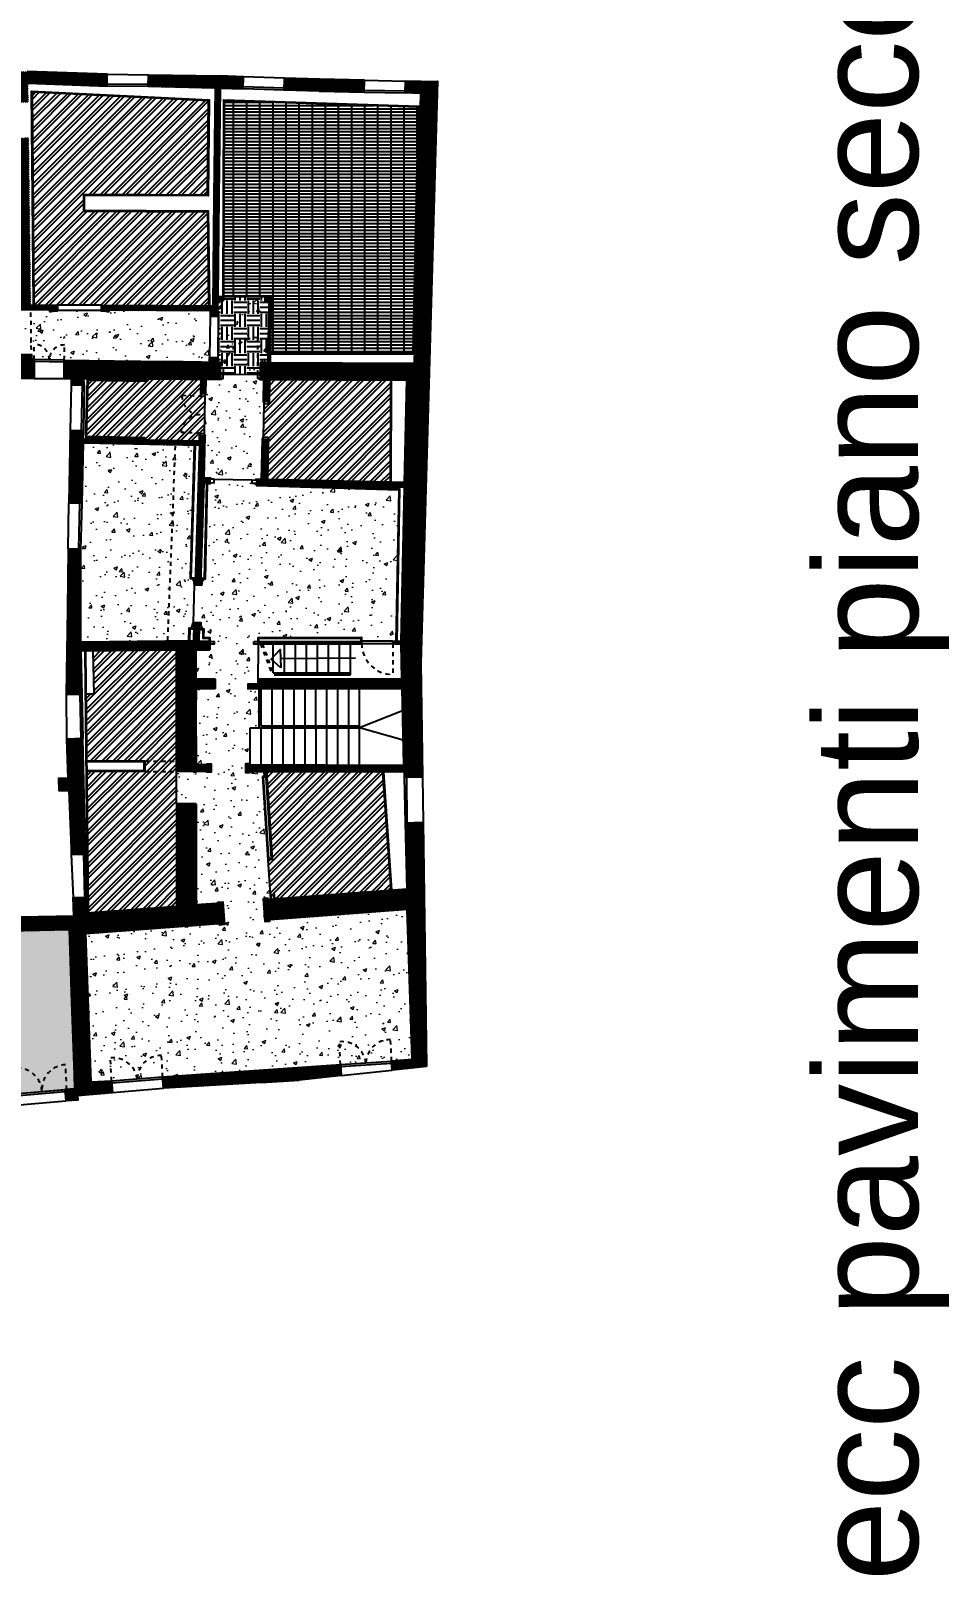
# Model space of a CAD drawing. Header units: millimetres. Extents: x -69 to 235, y 2 to 992.
# Drawn here: x 181.15 to 203.37, y 391.08 to 428.44 of the extents above; entities that cross this region are included whole.
import ezdxf

# ---------------------------------------------------------------- set-up
doc = ezdxf.new("R2010")
doc.units = ezdxf.units.MM
doc.header["$LTSCALE"] = 0.01
doc.linetypes.add('HIDDEN2', pattern=[4.7625, 3.175, -1.5875])
for name, color, linetype in [('ob_A_CONTROPARETI', 10, 'Continuous'), ('ob_A_linea_proiezione', 251, 'HIDDEN2'), ('ob_A_linea_v2', 251, 'Continuous'), ('ob_A_muro', 1, 'Continuous'), ('ob_A_muro_r', 252, 'Continuous'), ('ob_A_pav moquette', 252, 'Continuous'), ('ob_A_serramento_vetro', 253, 'Continuous'), ('ob_cornici corrette', 3, 'Continuous'), ('ob_grafica rossa', 12, 'Continuous'), ('ob_retino chiaro', 254, 'Continuous'), ('ob_serramento_s', 3, 'Continuous')]:
    doc.layers.add(name, color=color, linetype=linetype)
doc.layers.add('ob_A_pav terrazzo', color=252, linetype='Continuous', lineweight=13)
doc.styles.add('Testo L', font='arial.ttf', dxfattribs={"height": 2.5})
pattern_1 = [(45, (0, -80), (-0.0224506403, 0.0224506403), [])]

# ---------------------------------------------------------------- blocks, each defined once
blk = doc.blocks.new('A$C547E13D4')
at = {"layer": 'ob_cornici corrette'}
for points in [[(-0.192, 0), (-0.192, -0.04), (-0.156, -0.04), (-0.156, -0.037), (-0.06, -0.021), (-0.01, -0.021), (-0.01, -0.018), (0, -0.018), (0, 0)], [(0, 0), (-0.192, 0)]]:
    blk.add_lwpolyline(points, dxfattribs=at)
blk = doc.blocks.new('A$C670F466C')
at = {"layer": 'ob_cornici corrette'}
blk.add_lwpolyline([(-0.14, 0), (0, 0), (0, 0.02), (-0.02, 0.02), (-0.02, 0.06), (-0.12, 0.06), (-0.12, 0.02), (-0.14, 0.02), (-0.14, 0)], dxfattribs=at)

msp = doc.modelspace()

# ---------------------------------------------------------------- hatches: boundary and pattern name
at = {"layer": 'ob_A_muro_r'}
h = msp.add_hatch(dxfattribs=at)
h.set_pattern_fill('ANSI31', color=256, scale=0.01)
h.set_pattern_definition(pattern_1)
h.paths.add_polyline_path([(171.2753, 427.5144), (170.7573, 427.5148), (170.7663, 427.0635), (170.8832, 427.0671), (170.8872, 426.7036), (170.8904, 426.4177), (171.2284, 426.4214), (171.2211, 427.0812), (171.2732, 427.0804)])
h.paths.add_polyline_path([(174.3908, 427.5021), (173.5049, 427.4951), (172.2019, 427.5057), (172.1998, 427.0652), (172.5377, 427.0598), (172.5385, 427.0101), (174.0632, 426.9996), (174.0623, 427.0492), (174.3906, 427.0522)])
h.paths.add_polyline_path([(175.7267, 427.5119), (175.3427, 427.5171), (175.3344, 427.0373), (175.3827, 427.0375), (175.3625, 426.4286), (175.2767, 424.4759), (175.2482, 421.482), (175.2389, 420.4153), (173.8125, 420.4097), (173.8139, 420.0523), (174.0189, 420.0531), (175.1266, 420.0574), (175.1471, 419.8459), (175.5503, 419.8472), (175.5499, 420.0586), (175.6025, 420.0584), (175.6046, 420.5766), (175.5467, 420.5775), (175.5969, 424.3439), (175.6183, 425.1462), (175.6597, 427.0619), (175.7206, 427.0585)])
h.paths.add_polyline_path([(171.2534, 424.139), (171.2428, 425.1042), (170.9048, 425.1006), (170.9095, 424.6775), (170.9219, 423.5433), (170.9565, 420.399), (170.7816, 420.3979), (170.783, 420.0405), (172.6521, 420.0478), (172.6507, 420.4052), (171.2945, 420.3999), (171.2848, 421.2833)])
h.paths.add_polyline_path([(179.5362, 427.4734), (178.509, 427.4782), (178.509, 427.7953), (177.6101, 427.7953), (177.6082, 427.49), (176.6708, 427.4991), (176.6679, 427.0445), (179.5422, 427.0291)])
h.paths.add_polyline_path([(177.7082, 427.4894), (177.7095, 427.6953), (178.409, 427.6953), (178.409, 427.4803)], flags=16)
h.paths.add_polyline_path([(182.9954, 427.3972), (181.064, 427.4627), (180.4808, 427.4668), (180.4895, 427.0398), (180.5889, 427.0409), (180.5928, 426.7147), (181.0881, 426.7206), (181.0827, 427.1765), (182.9915, 427.1071)])
h.paths.add_polyline_path([(181.1143, 424.5163), (181.0983, 425.861), (180.603, 425.8551), (180.651, 421.8159), (176.9051, 421.8353), (176.9044, 421.7153), (181.1728, 421.6932), (181.7921, 421.69), (181.7927, 421.81), (181.1464, 421.8133)])
h = msp.add_hatch(dxfattribs=at)
h.set_pattern_fill('ANSI31', color=256, scale=0.01)
h.set_pattern_definition(pattern_1)
h.paths.add_polyline_path([(169.8075, 427.4993), (169.6076, 427.4959), (168.4332, 427.4805), (168.4367, 427.0777), (168.4771, 427.0777), (168.4771, 427.0285), (169.6076, 427.0449), (169.8113, 427.0485)])
h.paths.add_polyline_path([(179.1587, 420.4924), (179.1587, 420.5065), (179.1591, 420.5226), (176.8542, 420.5578), (176.6539, 420.5607), (176.6542, 420.5422), (176.6496, 420.054), (177.7485, 420.0504), (179.1526, 420.0436)])
h.paths.add_polyline_path([(181.2267, 420.4912), (181.1621, 420.4921), (181.1607, 420.6119), (180.6652, 420.6194), (180.6667, 420.4997), (180.6132, 420.5005), (180.6127, 420.0375), (181.2262, 420.0358)])
h.paths.add_polyline_path([(185.7398, 420.4226), (184.3811, 420.4432), (181.9569, 420.4801), (181.9563, 420.4383), (181.9563, 420.3846), (181.9561, 420.0327), (182.1248, 420.032), (182.1218, 419.8773), (182.4365, 419.8767), (182.4329, 420.0299), (182.7016, 420.0288), (183.9115, 420.0237), (184.8949, 420.0196), (185.2595, 420.0181), (185.2525, 419.672), (185.3822, 419.6694), (185.3892, 420.0176), (185.7381, 420.0161)])
h.paths.add_polyline_path([(185.6685, 421.9235), (185.8168, 421.9226), (185.8183, 422.021), (185.6738, 422.0234), (185.699, 424.4305), (185.7266, 427.0557), (186.2838, 427.0397), (186.2936, 427.3336), (185.7112, 427.3531), (183.9904, 427.3809), (183.9886, 427.0957), (185.6066, 427.0589), (185.5791, 424.4359), (185.5514, 421.7905), (182.8454, 421.8045), (182.8454, 421.6845), (185.5007, 421.6707), (185.4995, 421.5549), (185.6623, 421.5532)])
h = msp.add_hatch(dxfattribs=at)
h.set_pattern_fill('ANSI31', color=256, scale=0.01)
h.set_pattern_definition(pattern_1)
h.paths.add_polyline_path([(190.9848, 427.2267), (190.5902, 427.218), (190.2179, 427.2262), (190.2084, 426.941), (190.5839, 426.9327), (190.4295, 420.403), (186.9349, 420.4176), (186.9599, 422.0031), (186.8182, 422.0054), (186.8166, 421.9069), (186.9078, 421.9055), (186.8842, 420.4178), (186.6999, 420.4185), (186.6982, 420.0121), (186.781, 420.0118), (186.7705, 419.4901), (186.9205, 419.4871), (186.931, 420.0111), (190.2386, 419.9977), (190.1848, 417.5198), (186.8819, 417.5889), (186.9018, 418.5573), (186.7518, 418.5603), (186.732, 417.5942), (186.6146, 417.5967), (186.6116, 417.4722), (190.1821, 417.3952), (190.1015, 413.6784), (189.95, 413.6781), (189.95, 413.6127), (190.1084, 413.6129), (190.1288, 412.7702), (186.6444, 412.7691), (186.644, 412.6426), (186.3999, 412.6426), (186.3999, 412.5287), (190.1311, 412.5329), (190.176, 410.683), (186.3549, 410.6938), (186.3544, 410.5203), (190.1803, 410.5093), (190.1832, 410.387), (190.6252, 410.3948), (190.5866, 413.1501)])
h = msp.add_hatch(dxfattribs=at)
h.set_pattern_fill('ANSI31', color=256, scale=0.01)
h.set_pattern_definition(pattern_1)
h.paths.add_polyline_path([(189.2218, 427.2482), (188.1323, 427.2723), (187.2894, 427.3004), (187.2798, 427.0113), (188.1248, 426.987), (189.2122, 426.9627)])
h = msp.add_hatch(dxfattribs=at)
h.set_pattern_fill('ANSI32', color=256, scale=0.02)
h.paths.add_polyline_path([(185.4213, 424.069), (182.4193, 424.0829), (182.4204, 424.4829), (185.4162, 424.4698), (185.4402, 426.7562), (181.1833, 426.9653), (181.229, 421.8129), (181.7927, 421.81), (182.8454, 421.8045), (185.45, 421.791)])
h.paths.add_polyline_path([(180.4257, 424.1045), (177.4246, 424.1226), (177.4264, 424.5226), (180.4323, 424.5044), (180.4728, 426.9562), (175.7554, 426.9243), (175.6966, 421.8872), (175.7284, 421.8706), (175.7651, 421.8704), (175.7651, 421.8631), (175.7861, 421.863), (175.786, 421.8411), (175.888, 421.8406), (176.758, 421.8406), (176.758, 421.8361), (176.86, 421.8356), (176.8601, 421.8574), (176.8811, 421.8573), (176.8811, 421.8646), (176.9178, 421.8644), (176.9768, 421.8946), (176.9768, 421.9018), (177.002, 421.9017), (180.3894, 421.9024)])
h = msp.add_hatch(dxfattribs=at)
h.set_pattern_fill('EARTH', color=256, scale=0.05)
h.paths.add_polyline_path([(186.9078, 421.9055), (186.8166, 421.9069), (186.8182, 422.0054), (185.8183, 422.0214), (185.8168, 421.9226), (185.6728, 421.925), (185.67, 421.6583), (185.685, 421.6582), (185.6837, 421.538), (185.6733, 420.5433), (185.672, 420.4236), (185.7398, 420.4226), (185.7387, 420.1561), (185.7587, 420.156), (185.7586, 420.136), (185.7986, 420.1359), (186.6387, 420.1324), (186.6787, 420.1322), (186.6787, 420.1522), (186.6987, 420.1521), (186.6999, 420.4185), (186.8842, 420.4178)])
h = msp.add_hatch(dxfattribs=at)
h.set_pattern_fill('ANSI31', color=256, scale=0.01)
h.set_pattern_definition(pattern_1)
h.paths.add_polyline_path([(185.6581, 420.5284), (185.4888, 420.5302), (185.4876, 420.4242), (185.657, 420.4232)])
h = msp.add_hatch(dxfattribs=at)
h.set_pattern_fill('ANSI32', color=256, scale=0.02)
h.paths.add_polyline_path([(185.361, 419.6098), (185.2713, 419.6116), (185.2721, 419.6516), (185.2521, 419.652), (185.2525, 419.672), (185.2595, 420.0181), (184.8949, 420.0196), (183.9315, 420.0237), (183.9311, 419.9718), (182.5321, 419.9917), (182.4897, 418.635), (183.9001, 418.6073), (183.8989, 418.547), (185.2293, 418.5208), (185.2323, 418.6688), (185.2523, 418.6684), (185.2532, 418.7084), (185.3429, 418.7066)])
h = msp.add_hatch(dxfattribs=at)
h.set_pattern_fill('ANSI32', color=256, scale=0.02)
h.paths.add_polyline_path([(189.8501, 419.999), (186.931, 420.0111), (186.9205, 419.4871), (186.9201, 419.4671), (186.9001, 419.4675), (186.8993, 419.4275), (186.7893, 419.4297), (186.773, 418.6199), (186.883, 418.6177), (186.8822, 418.5777), (186.9022, 418.5773), (186.9018, 418.5573), (186.8819, 417.5889), (189.8426, 417.5269)])
h = msp.add_hatch(dxfattribs=at)
h.set_pattern_fill('ANSI31', color=256, scale=0.01)
h.set_pattern_definition(pattern_1)
h.paths.add_polyline_path([(185.4749, 417.4966), (185.3386, 417.4995), (185.2644, 415.0807), (185.124, 415.085), (185.2007, 417.5879), (185.2262, 418.4176), (182.4134, 418.4762), (182.3776, 417.0157), (182.0659, 417.019), (182.0994, 418.7732), (182.4176, 418.7708), (182.4158, 418.5762), (185.2293, 418.5208), (185.2319, 418.6488), (185.3616, 418.6462), (185.3411, 417.6246), (185.4788, 417.6218)])
h.paths.add_polyline_path([(175.5582, 416.0257), (175.5539, 418.1035), (175.5526, 418.7575), (175.1249, 418.7575), (175.1198, 418.515), (174.2627, 418.5146), (172.9466, 418.514), (171.9358, 418.5136), (170.2793, 418.5129), (169.6707, 418.5126), (169.6682, 418.218), (173.5986, 418.186), (173.5986, 418.1873), (173.5986, 418.2005), (175.238, 418.178), (175.238, 416.4202), (175.238, 416.1412), (175.238, 414.3844), (175.2181, 414.3843), (175.2181, 414.3722), (173.5981, 414.3659), (173.5981, 414.3803), (169.9642, 414.3716), (169.9643, 414.0524), (169.9643, 413.9525), (170.1401, 413.9525), (170.1401, 413.8988), (170.1401, 413.7501), (170.4727, 413.7501), (170.4731, 413.9526), (175.1824, 413.9534), (175.1875, 413.4433), (175.5635, 413.4486)])
h.paths.add_polyline_path([(173.626, 416.4202), (173.5981, 416.4202), (173.5982, 416.4555), (173.3191, 416.4562), (173.3191, 416.4373), (170.2836, 416.4388), (170.2836, 416.4568), (170.0008, 416.4562), (170.0008, 416.4383), (170.0008, 416.4249), (169.9729, 416.1395), (170.0008, 416.1395), (170.0008, 416.1082), (170.2836, 416.1075), (170.2836, 416.122), (173.3122, 416.1234), (173.3122, 416.1069), (173.5981, 416.1075), (173.5981, 416.1412), (173.626, 416.1412)], flags=17)
h.paths.add_polyline_path([(182.4073, 411.3237), (182.0128, 411.3108), (182.0442, 410.3578), (181.8184, 410.3578), (181.825, 410.0676), (182.0679, 410.0676), (182.119, 408.6687), (182.125, 408.5167), (182.4699, 408.5243)])
h.paths.add_polyline_path([(185.7641, 407.3429), (185.1497, 407.2962), (185.1467, 409.7462), (184.6715, 409.7498), (184.6715, 407.2603), (182.4981, 407.0961), (182.4955, 407.4856), (182.1744, 407.4773), (182.1869, 407.0222), (180.458, 406.9929), (180.4267, 408.4093), (178.7086, 408.3661), (178.7126, 408.2662), (178.9207, 408.2711), (178.9236, 408.086), (179.2422, 408.0924), (179.2393, 408.2792), (180.3291, 408.2964), (180.358, 406.9907), (179.2683, 406.9693), (179.2653, 407.1036), (178.8065, 407.0944), (178.817, 406.6199), (182.0789, 406.6925), (182.2046, 403.2029), (182.21, 402.8497), (181.9718, 402.8302), (181.9912, 402.5549), (182.2799, 402.578), (182.2741, 402.6878), (183.1214, 402.762), (183.101, 403.041), (182.601, 403.0171), (182.4687, 406.5961), (185.8015, 406.848)])
h.paths.add_polyline_path([(190.6392, 409.3005), (190.2099, 409.2874), (190.2489, 407.6816), (186.7974, 407.4207), (186.8352, 406.9261), (190.2432, 407.1836), (190.3707, 403.555), (189.8753, 403.5209), (189.8899, 403.2998), (190.7235, 403.3877)])
h = msp.add_hatch(dxfattribs=at)
h.set_pattern_fill('ANSI31', color=256, scale=0.01)
h.set_pattern_definition(pattern_1)
h.paths.add_polyline_path([(189.15, 413.6768), (186.6475, 413.6727), (186.6475, 413.6113), (189.15, 413.6114)])
h.paths.add_polyline_path([(185.4812, 413.6708), (185.2211, 413.6704), (185.2338, 414.0834), (185.0934, 414.0877), (185.0812, 413.6895), (182.3542, 413.6544), (182.3529, 415.9066), (182.0512, 415.9098), (182.0373, 414.463), (182.003, 412.3894), (182.383, 412.3846), (182.3592, 413.4355), (184.6715, 413.4637), (184.6715, 410.5248), (185.4944, 410.5225), (185.4949, 410.6962), (185.1456, 410.6972), (185.1456, 411.3719), (185.1456, 412.2619), (185.1456, 412.5273), (185.6056, 412.5278), (185.6056, 412.77), (185.1456, 412.7699), (185.1456, 413.4732), (185.4812, 413.4732)])
h = msp.add_hatch(dxfattribs=at)
h.set_pattern_fill('ANSI32', color=256, scale=0.02)
h.paths.add_polyline_path([(184.6715, 413.4637), (182.65, 413.439), (182.6736, 412.3993), (182.4825, 412.395), (182.4993, 410.7808), (183.9115, 410.7768), (183.9108, 410.5269), (182.5019, 410.5309), (182.5376, 407.099), (184.6715, 407.2603), (184.6715, 409.7498), (184.6715, 410.5248)])
h.paths.add_polyline_path([(189.6576, 410.5108), (186.8539, 410.5189), (186.9919, 408.3959), (186.8804, 408.3887), (186.9357, 407.539), (187.0472, 407.5462), (187.0541, 407.4401), (189.8582, 407.652)])
h = msp.add_hatch(dxfattribs=at)
h.set_pattern_fill('ANSI31', color=256, scale=0.01)
h.set_pattern_definition(pattern_1)
h.paths.add_polyline_path([(188.6599, 403.1699), (188.6418, 403.3862), (188.6376, 403.4357), (188.5987, 403.433), (184.3767, 403.1422), (184.3368, 403.139), (184.3405, 403.0891), (184.3571, 402.8629), (186.7253, 403.0036), (187.6407, 403.0622)])
at = {"layer": 'ob_A_pav moquette'}
h = msp.add_hatch(dxfattribs=at)
h.set_pattern_fill('GRATE', color=256, scale=0.1)
h.paths.add_polyline_path([(190.5249, 426.6063), (185.8369, 426.7571), (185.8183, 422.0214), (186.8182, 422.0054), (186.9599, 422.0031), (186.9385, 420.646), (190.4028, 420.6438)])
at = {"layer": 'ob_A_pav terrazzo'}
h = msp.add_hatch(dxfattribs=at)
h.set_pattern_fill('AR-CONC', color=256, scale=0.005)
h.paths.add_polyline_path([(185.4844, 421.5401), (185.4857, 421.6708), (183.0372, 421.6835), (183.037, 421.6433), (183.0017, 421.6435), (183.0017, 421.6468), (182.9053, 421.6628), (182.8453, 421.6631), (182.8454, 421.6845), (182.8454, 421.69), (181.7921, 421.69), (181.792, 421.6715), (181.782, 421.6716), (181.7819, 421.6686), (181.7319, 421.6689), (181.6354, 421.6539), (181.6354, 421.6506), (181.6001, 421.6508), (181.6003, 421.691), (177.0011, 421.7148), (177.0007, 421.648), (176.9755, 421.6481), (176.9755, 421.6554), (176.9169, 421.6862), (176.8802, 421.6864), (176.8802, 421.6936), (176.8592, 421.6937), (176.8598, 421.8056), (176.7578, 421.8061), (176.758, 421.8406), (175.888, 421.8406), (175.8878, 421.8106), (175.7858, 421.8111), (175.7852, 421.6993), (175.7642, 421.6994), (175.7642, 421.6921), (175.7275, 421.6923), (175.6685, 421.6622), (175.6685, 421.6549), (175.6433, 421.655), (175.6436, 421.7219), (175.562, 421.7223), (175.5473, 420.6165), (175.5821, 420.6165), (175.5821, 420.6065), (175.6047, 420.6011), (175.6025, 420.0584), (175.5499, 420.0586), (175.5503, 419.8472), (175.5526, 418.7575), (176.2582, 419.2247), (176.2986, 419.2716), (176.6496, 420.054), (176.6542, 420.5422), (176.6538, 420.5667), (176.6639, 420.5667), (176.6639, 420.5717), (176.7139, 420.5717), (176.7939, 420.5907), (176.7939, 420.6007), (176.8289, 420.6007), (176.8289, 420.5582), (176.8542, 420.5578), (179.1591, 420.5226), (180.6132, 420.5005), (180.6667, 420.4997), (180.6652, 420.6194), (181.1607, 420.6119), (181.1621, 420.4921), (181.2267, 420.4912), (181.9569, 420.4801), (184.3811, 420.4432), (185.4727, 420.4266), (185.4739, 420.5454)])
h = msp.add_hatch(dxfattribs=at)
h.set_pattern_fill('AR-CONC', color=256, scale=0.005)
h.paths.add_polyline_path([(186.7893, 419.4297), (186.7901, 419.4697), (186.7701, 419.4701), (186.7705, 419.4901), (186.781, 420.0118), (186.6982, 420.0121), (186.6999, 420.4185), (186.8842, 420.4178), (186.9078, 421.9055), (186.8166, 421.9069), (186.8182, 422.0054), (185.8183, 422.0214), (185.8168, 421.9226), (185.6728, 421.925), (185.67, 421.6583), (185.685, 421.6582), (185.6837, 421.538), (185.6733, 420.5433), (185.672, 420.4236), (185.7398, 420.4226), (185.7381, 420.0161), (185.3892, 420.0176), (185.3822, 419.6694), (185.3818, 419.6494), (185.3618, 419.6498), (185.361, 419.6098), (185.3429, 418.7066), (185.342, 418.6666), (185.362, 418.6662), (185.3616, 418.6462), (185.2319, 418.6488), (185.2293, 418.5208), (182.4158, 418.5762), (182.4176, 418.7708), (182.0994, 418.7732), (182.0659, 417.019), (182.3776, 417.0157), (182.4134, 418.4762), (185.2262, 418.4176), (185.124, 415.085), (185.2644, 415.0807), (185.2674, 415.1798), (185.3386, 417.4995), (185.4749, 417.4966), (185.4788, 417.6207), (185.4991, 417.62), (185.4985, 417.5997), (185.5872, 417.5969), (186.505, 417.579), (186.5938, 417.5768), (186.5943, 417.5972), (186.6146, 417.5967), (186.732, 417.5942), (186.7518, 418.5574), (186.7522, 418.5803), (186.773, 418.6199)])
h = msp.add_hatch(dxfattribs=at)
h.set_pattern_fill('AR-CONC', color=256, scale=0.005)
h.paths.add_polyline_path([(185.1002, 415.0619), (185.0932, 415.0621), (185.0947, 415.1109), (185.0762, 415.1598), (185.0683, 415.1601), (185.01, 415.1877), (185.1091, 418.42), (182.4134, 418.4762), (182.3776, 417.0157), (182.3504, 415.9066), (182.3529, 415.9066), (182.3542, 413.6544), (184.964, 413.688), (184.9733, 413.9922), (185.0324, 413.9904), (185.0332, 414.0162), (185.0412, 414.016), (185.0626, 414.0637), (185.0647, 414.1325), (185.0717, 414.1323)])
h = msp.add_hatch(dxfattribs=at)
h.set_pattern_fill('AR-CONC', color=256, scale=0.005)
h.paths.add_polyline_path([(190.0512, 417.3423), (186.6112, 417.447), (186.6116, 417.4722), (186.5912, 417.4727), (186.5917, 417.493), (186.503, 417.4952), (186.505, 417.579), (185.5872, 417.5969), (185.5846, 417.5131), (185.4959, 417.5159), (185.4952, 417.4955), (185.4749, 417.4962), (185.4745, 417.4816), (185.4162, 417.4839), (185.3617, 415.1769), (185.325, 415.1781), (185.3242, 415.1522), (185.3162, 415.1525), (185.2948, 415.1048), (185.2926, 415.0359), (185.0996, 415.0419), (185.0717, 414.1323), (185.2578, 414.1266), (185.2571, 414.1066), (185.2641, 414.1064), (185.2626, 414.0575), (185.2812, 414.0086), (185.2891, 414.0084), (185.2884, 413.9826), (185.3335, 413.9813), (185.3284, 413.7676), (185.4812, 413.7679), (185.4812, 413.6708), (185.5843, 413.671), (185.5844, 413.6055), (185.4812, 413.6054), (185.4812, 413.4732), (185.1456, 413.4732), (185.1456, 412.7699), (185.6056, 412.77), (185.6056, 412.5278), (185.1456, 412.5273), (185.1456, 412.2619), (185.1456, 411.3719), (185.1456, 410.6972), (185.3999, 410.6964), (185.3999, 410.7114), (185.5099, 410.7111), (185.5094, 410.5074), (185.3994, 410.5077), (184.6715, 410.5248), (184.6715, 409.7498), (185.1467, 409.7462), (185.1497, 407.2962), (185.6752, 407.3359), (185.673, 407.3659), (185.7916, 407.3747), (185.8336, 406.8207), (185.7121, 406.8112), (185.7099, 406.8411), (182.4687, 406.5961), (182.601, 403.0171), (183.101, 403.041), (184.3368, 403.1395), (188.6376, 403.4357), (189.8754, 403.5209), (190.3707, 403.555), (190.2432, 407.1836), (186.9268, 406.933), (186.9291, 406.9032), (186.8075, 406.8943), (186.7654, 407.4483), (186.884, 407.4574), (186.8863, 407.4275), (186.9427, 407.4317), (186.9357, 407.539), (186.8804, 408.3887), (186.7493, 410.4044), (186.7931, 410.4073), (186.7859, 410.5191), (186.4494, 410.5201), (186.4494, 410.5048), (186.3394, 410.5051), (186.3399, 410.7088), (186.4499, 410.7085), (186.4499, 411.5718), (186.6649, 411.5718), (186.6649, 412.529), (186.3999, 412.5287), (186.3999, 412.6426), (186.644, 412.6426), (186.6474, 413.6073), (186.5444, 413.6071), (186.5443, 413.6725), (186.6475, 413.6727), (186.6473, 413.7698), (189.1499, 413.7739), (189.15, 413.6768), (189.9036, 413.6776), (189.95, 413.6781), (189.9817, 413.6782)])
at = {"layer": 'ob_retino chiaro'}
h = msp.add_hatch(color=256, dxfattribs=at)
h.dxf.hatch_style = 1
h.paths.add_polyline_path([(175.264, 408.1801), (175.2887, 407.1145), (175.6779, 407.1277), (175.6854, 407.0042), (175.6848, 407.0037), (175.6952, 406.5499), (175.5942, 406.5477), (175.6736, 401.226), (176.4133, 401.2264), (176.3984, 402.3668), (180.8422, 402.7384), (182.21, 402.8497), (182.2046, 403.2029), (182.1417, 404.9477), (182.0789, 406.6925), (178.817, 406.6199), (178.8065, 407.0944), (179.2653, 407.1036), (179.2683, 406.9693), (180.358, 406.9907), (180.3291, 408.2964), (179.2393, 408.2792), (179.243, 408.0924), (178.9236, 408.086), (178.9192, 408.2711), (178.7125, 408.2676), (177.5893, 408.223), (176.4662, 408.2103)])

# ---------------------------------------------------------------- linework, layer by layer
at = {"layer": 'ob_A_CONTROPARETI'}
for p, q in [((182.65, 413.4391), (182.6736, 412.3993)), ((182.6736, 412.3993), (182.4825, 412.395)), ((186.7931, 410.4073), (186.7493, 410.4044)), ((186.7493, 410.4044), (186.8804, 408.3887)), ((186.8144, 410.3886), (186.7706, 410.3858)), ((186.7706, 410.3858), (186.8991, 408.4099)), ((186.7859, 410.5191), (186.7931, 410.4073)), ((186.8059, 410.519), (186.8144, 410.3886)), ((186.9707, 408.4146), (186.8338, 410.519)), ((186.9919, 408.3959), (186.8539, 410.5189)), ((186.9919, 408.3959), (186.8804, 408.3887)), ((186.9707, 408.4146), (186.8991, 408.4099))]:
    msp.add_line(p, q, dxfattribs=at)
for points in [[(181.209, 421.813), (181.1629, 426.9863), (185.46, 426.7752), (185.4365, 424.4498), (182.4404, 424.4628), (182.4394, 424.1028), (185.441, 424.089), (185.47, 421.7911)], [(181.229, 421.8129), (181.1833, 426.9653), (185.4402, 426.7562), (185.4162, 424.4698), (182.4204, 424.4829), (182.4193, 424.0829), (185.4213, 424.069), (185.45, 421.7909)], [(185.7983, 422.0214), (185.817, 426.7777), (190.5453, 426.6256), (190.4224, 420.6238), (186.9384, 420.626)], [(185.8183, 422.0211), (185.8369, 426.7571), (190.5249, 426.6063), (190.5249, 426.6063)], [(186.9384, 420.646), (190.4028, 420.6438), (190.5249, 426.6063), (190.5249, 426.6063), (190.5249, 426.6063)], [(183.9115, 420.0237), (183.9113, 419.9921), (182.5127, 420.012), (182.4691, 418.6154), (183.8797, 418.5877), (183.8789, 418.5474)], [(182.4897, 418.635), (182.5321, 419.9917), (183.9311, 419.9718), (183.9315, 420.0237)], [(189.8501, 419.9994), (189.8426, 417.5293)], [(189.8701, 419.9994), (189.8626, 417.5293)], [(182.4904, 418.635), (183.9001, 418.6073), (183.8989, 418.547)], [(185.127, 415.1841), (185.01, 415.1877), (185.1091, 418.42)], [(185.1276, 415.2041), (185.0306, 415.2071), (185.1291, 418.4194)], [(185.4749, 417.4966), (185.4745, 417.4816), (185.4162, 417.4839), (185.3617, 415.1769), (185.2674, 415.1798)], [(185.3966, 417.4983), (185.3422, 415.1975), (185.2681, 415.1998)], [(186.6116, 417.4722), (186.6112, 417.447), (190.0512, 417.3423), (189.9817, 413.6782)], [(186.6316, 417.4719), (186.6315, 417.4664), (190.0716, 417.3617), (190.0017, 413.6778)], [(185.0903, 413.9886), (184.9733, 413.9922), (184.964, 413.688)], [(185.0897, 413.9686), (184.9927, 413.9716), (184.984, 413.6882)], [(185.2302, 413.9643), (185.313, 413.9619), (185.3079, 413.7476), (185.4612, 413.7479), (185.4612, 413.6708)], [(185.2308, 413.9843), (185.3335, 413.9813), (185.3284, 413.7676), (185.4812, 413.7679), (185.4812, 413.6708)], [(186.6475, 413.6727), (186.6473, 413.7698), (189.1499, 413.7739), (189.15, 413.6768)], [(186.6675, 413.6727), (186.6673, 413.7498), (189.1299, 413.7539), (189.13, 413.6768)], [(182.4517, 413.4366), (182.5176, 407.0988)], [(182.4717, 413.4368), (182.5376, 407.099)], [(182.5021, 410.5309), (183.9108, 410.5269), (183.9115, 410.7768), (182.4992, 410.7808)], [(182.5021, 410.5509), (183.8909, 410.547), (183.8915, 410.7569), (182.4992, 410.7608)], [(189.6576, 410.5108), (189.8582, 407.6522)], [(189.6776, 410.5107), (189.8781, 407.6538)], [(187.0541, 407.4401), (187.0472, 407.5462), (186.9357, 407.539), (186.9427, 407.4317)], [(187.0342, 407.4386), (187.0285, 407.525), (186.9569, 407.5203), (186.9626, 407.4332)]]:
    msp.add_lwpolyline(points, dxfattribs=at)
at = {"layer": 'ob_A_linea_proiezione'}
for p, q in [((181.2267, 420.4912), (181.2307, 420.8587)), ((181.9569, 420.4801), (181.9612, 420.8451)), ((186.7035, 413.6113), (186.9892, 412.8613)), ((186.7482, 413.6113), (187.0339, 412.8613)), ((182.0159, 402.831), (181.9852, 403.4316))]:
    msp.add_line(p, q, dxfattribs=at)
for points in [[(181.1617, 420.5284), (181.1478, 421.6933)], [(186.6387, 420.1324), (186.6395, 421.0279)], [(184.8033, 419.6301), (185.2713, 419.6116)], [(185.2532, 418.7084), (184.7811, 418.7309)], [(184.6384, 418.3988), (184.4526, 413.6819)], [(189.9036, 413.616), (189.9036, 412.8722)], [(183.9115, 410.7768), (184.6715, 410.7747)], [(183.9108, 410.5269), (184.6715, 410.5248)], [(188.6386, 403.4361), (188.6158, 403.9878)], [(189.8754, 403.5208), (189.8541, 404.0394)], [(183.1009, 403.0427), (183.0728, 403.594)], [(184.3368, 403.139), (184.3106, 403.6574)]]:
    msp.add_lwpolyline(points, dxfattribs=at)
for centre, radius, start, end in [((181.2284, 420.4952), 0.3635, 358.49389, 89.63023), ((181.9583, 420.4786), 0.3666, 89.53925, 178.89877), ((186.6845, 420.1431), 0.8859, 92.91171, 180.4693), ((185.2533, 419.6099), 0.4507, 177.76561, 268.48941), ((185.2418, 418.6973), 0.4619, 90.04255, 175.82917), ((189.9089, 413.6312), 0.759, 180.91722, 269.59392), ((188.6738, 403.4021), 0.5885, 7.24256, 95.65551), ((189.8451, 403.451), 0.5885, 89.1245, 177.53746), ((183.1364, 403.009), 0.5885, 7.78405, 96.19701), ((184.3072, 403.0689), 0.5885, 89.666, 178.07896), ((180.8149, 402.7512), 0.6013, 4.66204, 94.68113), ((182.0159, 402.831), 0.6013, 92.92646, 182.94555)]:
    msp.add_arc(centre, radius, start, end, dxfattribs=at)
at = {"layer": 'ob_A_linea_v2'}
for p, q in [((187.2894, 427.3004), (186.2936, 427.3338)), ((182.1218, 419.8773), (182.0994, 418.7732)), ((182.0512, 415.9098), (182.0659, 417.019)), ((187.0149, 412.9113), (187.0149, 413.6113)), ((187.2816, 412.9113), (187.2816, 413.6113)), ((187.5482, 412.9113), (187.5482, 413.6113)), ((187.8149, 412.9113), (187.8149, 413.6113)), ((188.0816, 412.9113), (188.0816, 413.6113)), ((188.3482, 412.9113), (188.3482, 413.6113)), ((188.6149, 412.9113), (188.6149, 413.6113)), ((188.8816, 412.8613), (188.8816, 413.6113)), ((187.0149, 412.9113), (188.8816, 412.9113)), ((187.0339, 412.8613), (188.8816, 412.8613)), ((186.6649, 412.5269), (186.6649, 411.5718)), ((186.7149, 412.5269), (186.7149, 411.6218)), ((186.7149, 412.5269), (186.7149, 411.6218)), ((186.9799, 412.5269), (186.9799, 411.6218)), ((187.2449, 412.5269), (187.2449, 411.6218)), ((187.5099, 412.5269), (187.5099, 411.6218)), ((187.7749, 412.5269), (187.7749, 411.6218)), ((188.0397, 412.5306), (188.0397, 411.5429)), ((188.3047, 412.5309), (188.3047, 411.5429)), ((188.5697, 412.5312), (188.5697, 411.5429)), ((188.8347, 412.5315), (188.8347, 411.5429)), ((189.0999, 410.6961), (189.0999, 412.5269)), ((189.0999, 411.5928), (190.1441, 411.9977)), ((186.4499, 411.5718), (186.4499, 410.6933)), ((189.0999, 411.5718), (186.4499, 411.5718)), ((189.0999, 411.6218), (186.7149, 411.6218)), ((186.7149, 411.5718), (186.7149, 410.6972)), ((186.9799, 411.5718), (186.9799, 410.6972)), ((187.2449, 411.5718), (187.2449, 410.6972)), ((187.5099, 411.5718), (187.5099, 410.6972)), ((187.7749, 411.5718), (187.7749, 410.6972)), ((188.0399, 411.5718), (188.0399, 410.6972)), ((188.3049, 411.5718), (188.3049, 410.6972)), ((188.5699, 411.5718), (188.5699, 410.6972)), ((188.8349, 411.5718), (188.8349, 410.6972)), ((189.0999, 411.5928), (190.1612, 411.2936))]:
    msp.add_line(p, q, dxfattribs=at)
for points in [[(182.9954, 427.3972), (183.9904, 427.3809)], [(189.2218, 427.2482), (190.2179, 427.2262)], [(181.2262, 420.0349), (181.9561, 420.0319)], [(187.1992, 413.0301), (186.9654, 413.2463), (187.181, 413.4797), (187.1992, 413.0307)], [(187.191, 413.2598), (189.0047, 413.2724)], [(182.003, 412.3894), (182.0128, 411.3108)], [(190.6252, 410.3948), (190.6392, 409.3005)], [(182.125, 408.5167), (182.1744, 407.4773)], [(188.6599, 403.1699), (189.8899, 403.2998)], [(183.1214, 402.762), (184.3571, 402.8629)], [(180.8736, 402.4629), (181.9912, 402.5549)]]:
    msp.add_lwpolyline(points, dxfattribs=at)
at = {"layer": 'ob_A_muro'}
for p, q in [((181.1502, 427.174), (181.1502, 427.1744)), ((185.6066, 427.0589), (185.5791, 424.4359)), ((185.7266, 427.0557), (185.699, 424.4305)), ((186.2936, 427.3336), (185.7112, 427.3531)), ((188.1328, 427.2722), (187.2894, 427.3004)), ((189.2218, 427.2482), (188.1311, 427.2723)), ((190.5902, 427.218), (190.2179, 427.2262)), ((190.4295, 420.403), (190.5839, 426.9327)), ((185.5791, 424.4359), (185.5514, 421.7905)), ((185.699, 424.4305), (185.6738, 422.0234)), ((182.8454, 421.8045), (185.5514, 421.7905)), ((182.8454, 421.8045), (182.8454, 421.6845)), ((185.6728, 421.925), (185.8168, 421.9226)), ((185.6738, 422.0234), (185.8183, 422.0211)), ((186.8166, 421.9069), (186.9078, 421.9055)), ((186.9078, 421.9055), (186.8842, 420.4178)), ((186.9599, 422.0031), (186.9349, 420.4176)), ((181.9569, 420.4801), (184.3811, 420.4432)), ((186.6999, 420.4185), (186.6982, 420.0121)), ((186.8842, 420.4178), (186.6999, 420.4185)), ((186.9349, 420.4176), (190.4295, 420.403)), ((181.9561, 420.0319), (182.1248, 420.032)), ((182.1248, 420.032), (182.1218, 419.8773)), ((186.6982, 420.0121), (186.781, 420.0118)), ((186.781, 420.0118), (186.7705, 419.4901)), ((186.9205, 419.4871), (186.931, 420.0111)), ((186.931, 420.0111), (190.2386, 419.9973)), ((190.2386, 419.9973), (190.1848, 417.5198)), ((182.1218, 419.8773), (182.4365, 419.8767)), ((186.7705, 419.4901), (186.9205, 419.4871)), ((182.0994, 418.7732), (182.0659, 417.019)), ((182.4176, 418.7708), (182.0994, 418.7732)), ((182.1002, 418.7732), (182.0994, 418.7732)), ((182.4134, 418.4762), (185.2262, 418.4176)), ((182.4158, 418.5762), (182.4176, 418.7708)), ((185.2293, 418.5208), (182.4158, 418.5762)), ((185.2293, 418.5208), (185.2319, 418.6489)), ((185.2319, 418.6488), (185.3616, 418.6462)), ((185.3411, 417.6246), (185.3616, 418.6462)), ((186.732, 417.5942), (186.7518, 418.5574)), ((186.7518, 418.5603), (186.9018, 418.5573)), ((186.8819, 417.5889), (186.9018, 418.5573)), ((185.4788, 417.6218), (185.3644, 417.6241)), ((185.4749, 417.4966), (185.4788, 417.6207)), ((186.6146, 417.5967), (186.6116, 417.4722)), ((190.1821, 417.3952), (186.6116, 417.4722)), ((186.6146, 417.5967), (186.732, 417.5942)), ((190.1848, 417.5198), (186.8819, 417.5889)), ((190.1821, 417.3952), (190.1015, 413.6784)), ((182.3529, 415.9066), (182.0537, 415.9098)), ((182.3542, 413.6544), (182.3529, 415.9066)), ((185.0934, 414.0877), (185.0812, 413.6895)), ((185.2338, 414.0834), (185.0934, 414.0877)), ((185.2211, 413.6704), (185.232, 414.0247)), ((185.0812, 413.6895), (182.3542, 413.6544)), ((185.4812, 413.6708), (185.2211, 413.6704)), ((185.4812, 413.6708), (185.4812, 413.4732)), ((186.6475, 413.6727), (186.6474, 413.6073)), ((186.6474, 413.6073), (189.15, 413.6114)), ((186.6475, 413.6727), (189.15, 413.6768)), ((189.15, 413.6768), (189.15, 413.6114)), ((189.95, 413.6781), (190.1015, 413.6784)), ((189.95, 413.6781), (189.95, 413.6127)), ((189.95, 413.6127), (190.1084, 413.6129)), ((190.1288, 412.7702), (190.1084, 413.6129)), ((184.6715, 413.4637), (182.3592, 413.4355)), ((184.6715, 410.5248), (184.6715, 413.4637)), ((185.1456, 413.4732), (185.4812, 413.4732)), ((185.1456, 412.7699), (185.1456, 413.4732)), ((185.1456, 412.7699), (185.6056, 412.77)), ((185.6056, 412.5278), (185.1456, 412.5273)), ((185.1456, 412.5269), (185.1456, 412.2619)), ((185.6056, 412.77), (185.6056, 412.5278)), ((186.6444, 412.7691), (190.1288, 412.7702)), ((190.176, 410.683), (190.1311, 412.5329)), ((185.1456, 411.3719), (185.1456, 412.2619)), ((185.1456, 411.3719), (185.1456, 410.6972)), ((185.1456, 410.6972), (185.4599, 410.6963)), ((185.4594, 410.5226), (184.6715, 410.5248)), ((185.1467, 409.7462), (184.6715, 409.7498)), ((184.6715, 409.7498), (184.6715, 407.2603)), ((185.1467, 409.7462), (185.1497, 407.2962)), ((190.2099, 409.2874), (190.6392, 409.3005)), ((190.2099, 409.2874), (190.2489, 407.6816)), ((190.6392, 409.3005), (190.7235, 403.3877)), ((190.2489, 407.6816), (186.7974, 407.4207)), ((184.6715, 407.2603), (182.4981, 407.0961)), ((185.7641, 407.3427), (185.1497, 407.2962)), ((185.7641, 407.3427), (185.8015, 406.8482)), ((186.7974, 407.4207), (186.8352, 406.9261)), ((185.8015, 406.848), (182.4687, 406.5961)), ((190.2432, 407.1836), (186.8352, 406.9261)), ((190.2432, 407.1836), (190.3707, 403.555)), ((182.0789, 406.6925), (182.2046, 403.2029)), ((182.4687, 406.5961), (182.601, 403.0171)), ((190.3707, 403.555), (189.8753, 403.5209)), ((189.8899, 403.2998), (189.8753, 403.5209)), ((182.21, 402.8497), (182.2046, 403.2029)), ((190.7235, 403.3877), (189.8899, 403.2998))]:
    msp.add_line(p, q, dxfattribs=at)
for points in [[(181.0827, 427.1765), (182.9915, 427.1071), (182.9954, 427.3972), (181.0606, 427.4628)], [(185.6066, 427.0589), (183.9886, 427.0957), (183.9904, 427.3809), (185.7112, 427.3531)], [(185.7266, 427.0557), (186.2838, 427.0397), (186.2936, 427.3336)], [(188.1248, 426.987), (187.2798, 427.0113), (187.2894, 427.3004)], [(188.1248, 426.987), (189.2122, 426.9627), (189.2218, 427.2482)], [(190.5839, 426.9327), (190.2084, 426.941), (190.2179, 427.2262)], [(190.5902, 427.218), (190.9848, 427.2267), (190.5866, 413.1501), (190.6252, 410.3948)], [(181.1464, 421.8133), (181.7927, 421.81), (181.7921, 421.69), (177.0015, 421.7148)], [(185.5007, 421.6707), (185.4995, 421.5549), (185.6689, 421.5531), (185.6728, 421.925), (185.6728, 421.925)], [(185.8168, 421.9226), (185.8183, 422.0211)], [(186.8166, 421.9069), (186.8182, 422.0054), (186.9599, 422.0031)], [(185.5007, 421.6707), (182.8454, 421.6845)], [(181.1621, 420.4921), (181.2267, 420.4912), (181.2262, 420.0349), (180.6127, 420.0375), (180.6132, 420.5005), (180.6667, 420.4997), (180.6652, 420.6194), (181.1607, 420.6119), (181.1621, 420.4921)], [(181.9561, 420.0319), (181.9563, 420.3846), (181.9569, 420.4801), (181.9569, 420.4801)], [(182.4365, 419.8767), (182.4329, 420.0299), (182.7016, 420.0288), (183.9115, 420.0237), (184.8949, 420.0196), (185.2595, 420.0181), (185.2525, 419.672), (185.3822, 419.6694), (185.3892, 420.0176), (185.7381, 420.0161), (185.7398, 420.4226), (184.3811, 420.4432)], [(185.657, 420.4232), (185.6581, 420.5284), (185.4888, 420.5302), (185.4876, 420.4242)], [(182.4134, 418.4762), (182.3776, 417.0157), (182.0659, 417.019)], [(185.2262, 418.4176), (185.124, 415.085), (185.2644, 415.0807), (185.3386, 417.4995), (185.4749, 417.4966)], [(182.0512, 415.9098), (182.0373, 414.463)], [(182.0373, 414.463), (182.003, 412.3871)], [(186.6474, 413.6073), (186.644, 412.6426), (186.3999, 412.6426), (186.3999, 412.5287), (190.1311, 412.5329)], [(182.3592, 413.4355), (182.383, 412.3846), (182.003, 412.3894)], [(182.4073, 411.3237), (182.0128, 411.3108), (182.0442, 410.3578), (181.8184, 410.3578), (181.825, 410.0676), (182.0679, 410.0676), (182.119, 408.6687), (182.125, 408.5167), (182.4699, 408.5243), (182.4073, 411.3237)], [(185.4944, 410.5228), (185.4949, 410.6962)], [(190.1803, 410.5093), (186.3544, 410.5203), (186.3549, 410.6938), (190.176, 410.683)], [(190.1803, 410.5093), (190.1832, 410.387), (190.6252, 410.3948)], [(182.1869, 407.0222), (182.1744, 407.4773), (182.4955, 407.4856), (182.4981, 407.0961)], [(182.0789, 406.6925), (178.817, 406.6199), (178.8065, 407.0944), (179.2653, 407.1036), (179.2683, 406.9693), (180.358, 406.9907)], [(182.1869, 407.0222), (180.458, 406.9929)], [(184.3571, 402.8629), (184.3368, 403.1395), (188.6376, 403.4357), (188.6599, 403.1699)], [(188.6599, 403.1699), (187.6407, 403.0622)], [(188.6418, 403.3862), (188.6599, 403.1699)], [(182.21, 402.8497), (181.9718, 402.8302), (181.9912, 402.5558)], [(182.2741, 402.6878), (182.2741, 402.6878), (182.2741, 402.6878), (182.2741, 402.6878), (182.2741, 402.6878), (183.1214, 402.762), (183.1214, 402.762)], [(182.601, 403.0171), (183.101, 403.041), (183.1215, 402.7616)], [(186.7253, 403.0036), (184.3571, 402.8629), (184.3571, 402.8629)], [(186.7253, 403.0036), (187.6407, 403.0622)], [(182.2741, 402.6878), (182.2799, 402.578), (181.9912, 402.5549)]]:
    msp.add_lwpolyline(points, dxfattribs=at)
at = {"layer": 'ob_A_pav moquette'}
for p, q in [((182.8454, 421.8045), (181.7927, 421.81)), ((185.8183, 422.0214), (186.8182, 422.0054)), ((181.7921, 421.69), (182.8454, 421.69)), ((185.4844, 421.5401), (185.4739, 420.5454)), ((185.6837, 421.538), (185.6733, 420.5433)), ((185.7986, 420.1359), (186.6387, 420.1324)), ((185.361, 419.6098), (185.3429, 418.7066)), ((186.7893, 419.4297), (186.773, 418.6199)), ((185.5872, 417.5969), (186.505, 417.579)), ((185.0996, 415.0419), (185.0717, 414.1323)), ((184.6715, 409.7498), (184.6715, 410.5248)), ((186.8804, 408.3887), (186.9357, 407.539))]:
    msp.add_line(p, q, dxfattribs=at)
at = {"layer": 'ob_A_serramento_vetro'}
for p, q in [((183.9886, 427.0957), (182.9915, 427.1071)), ((183.9892, 427.1457), (182.9921, 427.1571)), ((187.2798, 427.0113), (186.2838, 427.0397)), ((187.2812, 427.0612), (186.2853, 427.0897)), ((189.2122, 426.9627), (190.2084, 426.941)), ((189.2133, 427.0127), (190.2095, 426.991)), ((181.9562, 420.4301), (181.2259, 420.4412)), ((181.9569, 420.4801), (181.2267, 420.4912)), ((182.3865, 419.8776), (182.3676, 418.7716)), ((182.4365, 419.8767), (182.4176, 418.7708)), ((182.3276, 417.0169), (182.3004, 415.9079)), ((182.3776, 417.0157), (182.3504, 415.9066)), ((182.3331, 412.3834), (182.3573, 411.3226)), ((182.383, 412.3846), (182.4073, 411.3237)), ((190.1832, 410.387), (190.2099, 409.2874)), ((190.2376, 410.3874), (190.2445, 409.2873)), ((182.4199, 408.523), (182.4456, 407.4844)), ((182.4699, 408.5243), (182.4955, 407.4856)), ((188.6386, 403.4361), (189.8754, 403.5209)), ((183.101, 403.041), (184.3368, 403.1395)), ((188.642, 403.3863), (189.8788, 403.471)), ((180.8528, 402.7392), (181.9718, 402.8302)), ((180.8569, 402.6894), (181.9758, 402.7804)), ((183.1049, 402.9912), (184.3408, 403.0897))]:
    msp.add_line(p, q, dxfattribs=at)
at = {"layer": 'ob_cornici corrette'}
for points in [[(185.67, 421.6583), (185.6689, 421.5531), (185.4995, 421.5549), (185.5006, 421.6609), (185.4856, 421.6611), (185.4844, 421.5401), (185.6837, 421.538), (185.685, 421.6582)], [(185.657, 420.4232), (185.6581, 420.5284), (185.4888, 420.5302), (185.4876, 420.4242), (185.4726, 420.4244), (185.4739, 420.5454), (185.6733, 420.5433), (185.672, 420.4231)], [(185.5872, 417.5969), (185.4985, 417.5997), (185.4991, 417.62), (185.4788, 417.6207), (185.4749, 417.4962), (185.4952, 417.4955), (185.4959, 417.5159), (185.5846, 417.5131)], [(186.505, 417.579), (186.5938, 417.5768), (186.5943, 417.5972), (186.6146, 417.5967), (186.6116, 417.4722), (186.5912, 417.4727), (186.5917, 417.493), (186.503, 417.4952)], [(185.4812, 413.6708), (185.5843, 413.671), (185.5844, 413.6055), (185.4812, 413.6054)], [(186.5443, 413.6725), (186.6475, 413.6727), (186.6474, 413.6073), (186.5444, 413.6071)], [(185.3999, 410.7114), (185.5099, 410.7111), (185.5094, 410.5074), (185.3994, 410.5077), (185.3994, 410.5227), (185.4944, 410.5225), (185.4949, 410.6962), (185.3999, 410.6964)], [(186.4499, 410.7085), (186.3399, 410.7088), (186.3394, 410.5051), (186.4494, 410.5048), (186.4494, 410.5198), (186.3544, 410.52), (186.3549, 410.6938), (186.4499, 410.6935)], [(185.7099, 406.8411), (185.8015, 406.848), (185.7641, 407.3427), (185.6752, 407.3359), (185.673, 407.3659), (185.7916, 407.3747), (185.8336, 406.8207), (185.7121, 406.8112), (185.7099, 406.8411)], [(186.9268, 406.9331), (186.8352, 406.9261), (186.7974, 407.4207), (186.8863, 407.4275), (186.884, 407.4574), (186.7654, 407.4483), (186.8075, 406.8943), (186.9291, 406.9032), (186.9268, 406.9331)]]:
    msp.add_lwpolyline(points, close=True, dxfattribs=at)
for points in [[(185.3822, 419.6694), (185.2525, 419.672), (185.2521, 419.652), (185.2721, 419.6516), (185.2713, 419.6116), (185.361, 419.6098), (185.3618, 419.6498), (185.3818, 419.6494), (185.3822, 419.6694)], [(186.9205, 419.4871), (186.7705, 419.4901), (186.7701, 419.4701), (186.7901, 419.4697), (186.7893, 419.4297), (186.8993, 419.4275), (186.9001, 419.4675), (186.9201, 419.4671), (186.9205, 419.4871)], [(185.3616, 418.6462), (185.2319, 418.6488), (185.2324, 418.6688), (185.2523, 418.6684), (185.2532, 418.7084), (185.3429, 418.7066), (185.342, 418.6666), (185.362, 418.6662), (185.3616, 418.6462)], [(186.9018, 418.5573), (186.7518, 418.5603), (186.7522, 418.5803), (186.7722, 418.5799), (186.773, 418.6199), (186.883, 418.6177), (186.8822, 418.5777), (186.9022, 418.5773), (186.9018, 418.5573)], [(185.0996, 415.0419), (185.2857, 415.0362), (185.2857, 415.0362), (185.2863, 415.0562), (185.2933, 415.0559), (185.2948, 415.1048), (185.3162, 415.1525), (185.3242, 415.1522), (185.325, 415.1781), (185.2674, 415.1798), (185.2644, 415.0807), (185.124, 415.085), (185.127, 415.1841), (185.069, 415.1859), (185.0683, 415.1601), (185.0762, 415.1598), (185.0947, 415.1109), (185.0932, 415.0621), (185.1002, 415.0619), (185.0996, 415.0419)], [(185.0717, 414.1323), (185.2578, 414.1266), (185.2578, 414.1266), (185.2571, 414.1066), (185.2641, 414.1064), (185.2626, 414.0575), (185.2812, 414.0086), (185.2891, 414.0084), (185.2884, 413.9825), (185.2308, 413.9843), (185.2338, 414.0834), (185.0934, 414.0877), (185.0903, 413.9886), (185.0324, 413.9904), (185.0332, 414.0162), (185.0412, 414.016), (185.0626, 414.0637), (185.0641, 414.1125), (185.0711, 414.1123), (185.0717, 414.1323)]]:
    msp.add_lwpolyline(points, dxfattribs=at)
at = {"layer": 'ob_retino chiaro'}
msp.add_lwpolyline([(180.8422, 402.7384), (182.21, 402.8497), (182.2046, 403.2029), (182.1417, 404.9477), (182.0789, 406.6925), (178.817, 406.6199)], dxfattribs=at)
at = {"layer": 'ob_serramento_s'}
for points in [[(189.9036, 413.6776), (189.15, 413.6768)], [(189.9036, 413.6126), (189.15, 413.6114)], [(189.95, 413.6127), (189.9036, 413.6126), (189.9036, 413.6776), (189.95, 413.6781)]]:
    msp.add_lwpolyline(points, dxfattribs=at)

# ---------------------------------------------------------------- block references
at = {"layer": 'ob_A_CONTROPARETI', "color": 5, "rotation": 359.7026359078085}
msp.add_blockref('A$C547E13D4', (181.7921, 421.69), dxfattribs=at)
at = {"layer": 'ob_A_CONTROPARETI', "color": 5, "xscale": -1, "rotation": 359.7026359078085}
msp.add_blockref('A$C547E13D4', (182.8454, 421.6845), dxfattribs=at)
at = {"layer": 'ob_cornici corrette', "rotation": 269.7609913726197}
msp.add_blockref('A$C670F466C', (185.7381, 420.0161), dxfattribs=at)
at = {"layer": 'ob_cornici corrette', "xscale": -1, "rotation": 89.76099137261897}
msp.add_blockref('A$C670F466C', (186.6982, 420.0121), dxfattribs=at)

# ---------------------------------------------------------------- texts
at = {"layer": 'ob_grafica rossa', "insert": (200.117, 390.9355), "char_height": 2.5, "attachment_point": 1, "rotation": 90, "style": 'Testo L'}
msp.add_mtext_dynamic_manual_height_columns('ecc pavimenti piano secondo ', width=62.752842, gutter_width=12.5, heights=[0], dxfattribs=at)

doc.saveas('drawing.dxf')
